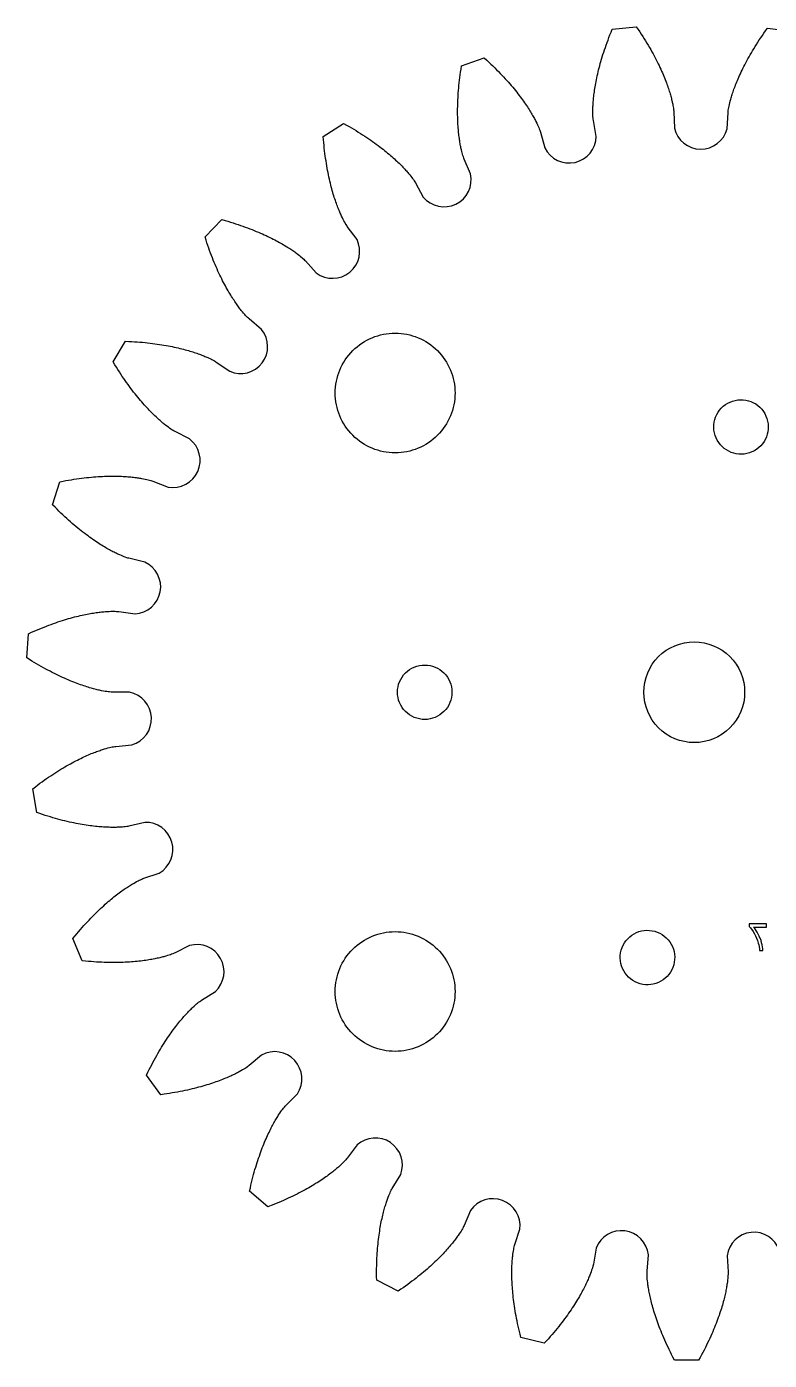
# Model space of a CAD drawing. Extents: x 2 to 138, y 2 to 138.
# Drawn here: x 1.5 to 38.7, y 71.6 to 138.4 of the extents above; entities that cross this region are included whole.
import ezdxf

# ---------------------------------------------------------------- set-up
doc = ezdxf.new("R2010")
doc.units = 0
doc.layers.add('1', color=18, linetype='CONTINUOUS')
doc.layers.add('NOTES', color=1, linetype='CONTINUOUS')

msp = doc.modelspace()

# ---------------------------------------------------------------- linework, layer by layer
at = {"layer": '1'}
msp.add_lwpolyline([(39.253, 77.1, 0.785399), (36.629, 76.824), (36.677, 76.01), (36.678, 75.955), (36.677, 75.899), (36.673, 75.822), (36.669, 75.761), (36.664, 75.69), (36.656, 75.61), (36.645, 75.522), (36.632, 75.426), (36.625, 75.374), (36.616, 75.321), (36.607, 75.265), (36.597, 75.207), (36.586, 75.147), (36.574, 75.085), (36.561, 75.021), (36.547, 74.955), (36.532, 74.887), (36.516, 74.816), (36.499, 74.744), (36.48, 74.67), (36.461, 74.594), (36.44, 74.516), (36.418, 74.436), (36.394, 74.353), (36.37, 74.269), (36.344, 74.184), (36.316, 74.096), (36.287, 74.006), (36.257, 73.915), (36.225, 73.821), (36.191, 73.726), (36.156, 73.629), (36.119, 73.531), (36.081, 73.43), (36.041, 73.328), (35.999, 73.224), (35.956, 73.119), (35.91, 73.012), (35.863, 72.903), (35.814, 72.793), (35.763, 72.681), (35.711, 72.567), (35.656, 72.452), (35.599, 72.335), (35.541, 72.217), (35.48, 72.098), (35.417, 71.977), (35.352, 71.854), (35.285, 71.73), (35.203, 71.582), (33.995, 71.595), (33.915, 71.746), (33.851, 71.872), (33.789, 71.995), (33.729, 72.118), (33.671, 72.239), (33.616, 72.358), (33.562, 72.476), (33.51, 72.592), (33.459, 72.707), (33.411, 72.82), (33.365, 72.932), (33.32, 73.042), (33.277, 73.15), (33.236, 73.256), (33.197, 73.361), (33.159, 73.464), (33.123, 73.565), (33.089, 73.665), (33.056, 73.763), (33.025, 73.858), (32.995, 73.952), (32.966, 74.045), (32.939, 74.135), (32.914, 74.223), (32.89, 74.31), (32.867, 74.394), (32.846, 74.477), (32.825, 74.557), (32.806, 74.636), (32.788, 74.713), (32.772, 74.787), (32.756, 74.86), (32.742, 74.93), (32.728, 74.999), (32.716, 75.065), (32.704, 75.13), (32.694, 75.192), (32.684, 75.252), (32.675, 75.31), (32.667, 75.366), (32.66, 75.42), (32.654, 75.472), (32.643, 75.569), (32.635, 75.657), (32.629, 75.736), (32.625, 75.807), (32.622, 75.869), (32.621, 75.946), (32.621, 76.002), (32.623, 76.056), (32.689, 76.87, 0.785398), (30.073, 77.206), (29.931, 76.403), (29.919, 76.349), (29.905, 76.295), (29.885, 76.221), (29.866, 76.162), (29.845, 76.094), (29.819, 76.019), (29.788, 75.936), (29.753, 75.845), (29.734, 75.796), (29.713, 75.746), (29.692, 75.694), (29.668, 75.64), (29.644, 75.584), (29.618, 75.527), (29.59, 75.467), (29.562, 75.406), (29.531, 75.343), (29.499, 75.279), (29.466, 75.212), (29.431, 75.144), (29.394, 75.075), (29.356, 75.003), (29.316, 74.931), (29.274, 74.856), (29.231, 74.78), (29.186, 74.703), (29.139, 74.623), (29.09, 74.543), (29.039, 74.461), (28.987, 74.378), (28.932, 74.293), (28.875, 74.207), (28.817, 74.119), (28.756, 74.03), (28.694, 73.94), (28.629, 73.849), (28.563, 73.756), (28.494, 73.662), (28.423, 73.567), (28.35, 73.471), (28.275, 73.374), (28.197, 73.275), (28.117, 73.176), (28.035, 73.076), (27.951, 72.974), (27.864, 72.872), (27.775, 72.769), (27.684, 72.665), (27.59, 72.56), (27.476, 72.434), (26.303, 72.726), (26.261, 72.891), (26.228, 73.028), (26.196, 73.162), (26.166, 73.295), (26.137, 73.426), (26.11, 73.555), (26.085, 73.683), (26.061, 73.808), (26.039, 73.931), (26.018, 74.052), (25.999, 74.171), (25.98, 74.289), (25.964, 74.404), (25.948, 74.517), (25.934, 74.628), (25.921, 74.737), (25.91, 74.844), (25.899, 74.948), (25.89, 75.051), (25.881, 75.151), (25.874, 75.25), (25.867, 75.346), (25.862, 75.44), (25.858, 75.532), (25.854, 75.622), (25.851, 75.709), (25.85, 75.794), (25.848, 75.878), (25.848, 75.958), (25.848, 76.037), (25.849, 76.114), (25.851, 76.188), (25.853, 76.26), (25.856, 76.33), (25.859, 76.397), (25.863, 76.462), (25.867, 76.525), (25.871, 76.586), (25.876, 76.645), (25.881, 76.701), (25.887, 76.755), (25.893, 76.807), (25.904, 76.904), (25.917, 76.991), (25.929, 77.07), (25.941, 77.14), (25.953, 77.201), (25.969, 77.276), (25.983, 77.331), (25.997, 77.383), (26.249, 78.159, 0.785398), (23.781, 79.09), (23.458, 78.34), (23.434, 78.292), (23.408, 78.241), (23.371, 78.175), (23.339, 78.121), (23.303, 78.061), (23.26, 77.993), (23.211, 77.919), (23.156, 77.839), (23.126, 77.796), (23.095, 77.752), (23.061, 77.706), (23.026, 77.659), (22.99, 77.61), (22.951, 77.56), (22.911, 77.509), (22.869, 77.456), (22.825, 77.402), (22.779, 77.346), (22.731, 77.289), (22.681, 77.231), (22.629, 77.172), (22.576, 77.112), (22.52, 77.05), (22.462, 76.987), (22.402, 76.923), (22.341, 76.858), (22.277, 76.792), (22.21, 76.725), (22.142, 76.657), (22.072, 76.588), (21.999, 76.518), (21.924, 76.447), (21.847, 76.375), (21.768, 76.303), (21.686, 76.23), (21.602, 76.156), (21.516, 76.081), (21.427, 76.005), (21.336, 75.929), (21.243, 75.853), (21.147, 75.775), (21.049, 75.698), (20.949, 75.619), (20.846, 75.541), (20.74, 75.461), (20.632, 75.382), (20.522, 75.302), (20.409, 75.221), (20.294, 75.141), (20.153, 75.045), (19.08, 75.6), (19.077, 75.77), (19.076, 75.911), (19.076, 76.049), (19.077, 76.185), (19.08, 76.319), (19.083, 76.451), (19.088, 76.581), (19.094, 76.708), (19.101, 76.833), (19.108, 76.956), (19.117, 77.076), (19.126, 77.195), (19.136, 77.31), (19.148, 77.424), (19.159, 77.535), (19.172, 77.644), (19.185, 77.751), (19.199, 77.855), (19.213, 77.957), (19.229, 78.057), (19.244, 78.155), (19.26, 78.25), (19.277, 78.342), (19.293, 78.433), (19.311, 78.521), (19.328, 78.607), (19.346, 78.69), (19.364, 78.771), (19.382, 78.85), (19.401, 78.926), (19.419, 79.001), (19.438, 79.072), (19.457, 79.142), (19.476, 79.209), (19.494, 79.274), (19.513, 79.337), (19.532, 79.397), (19.55, 79.455), (19.568, 79.511), (19.586, 79.565), (19.604, 79.616), (19.621, 79.665), (19.655, 79.757), (19.687, 79.839), (19.718, 79.913), (19.746, 79.978), (19.771, 80.035), (19.804, 80.104), (19.83, 80.154), (19.856, 80.201), (20.28, 80.898, 0.785399), (18.093, 82.373), (17.606, 81.719), (17.572, 81.677), (17.535, 81.634), (17.483, 81.578), (17.44, 81.533), (17.39, 81.482), (17.333, 81.427), (17.269, 81.366), (17.197, 81.3), (17.158, 81.266), (17.117, 81.23), (17.074, 81.193), (17.029, 81.155), (16.982, 81.117), (16.933, 81.077), (16.882, 81.036), (16.829, 80.994), (16.773, 80.952), (16.716, 80.908), (16.656, 80.864), (16.594, 80.819), (16.53, 80.773), (16.464, 80.727), (16.396, 80.68), (16.325, 80.632), (16.252, 80.583), (16.177, 80.534), (16.099, 80.485), (16.02, 80.435), (15.938, 80.384), (15.853, 80.333), (15.766, 80.282), (15.677, 80.23), (15.586, 80.178), (15.492, 80.126), (15.395, 80.074), (15.297, 80.021), (15.195, 79.968), (15.092, 79.915), (14.986, 79.862), (14.877, 79.809), (14.766, 79.756), (14.653, 79.703), (14.537, 79.65), (14.419, 79.597), (14.298, 79.544), (14.174, 79.492), (14.049, 79.439), (13.92, 79.387), (13.789, 79.335), (13.63, 79.274), (12.714, 80.062), (12.75, 80.228), (12.782, 80.365), (12.814, 80.5), (12.846, 80.632), (12.88, 80.762), (12.914, 80.889), (12.948, 81.014), (12.983, 81.137), (13.018, 81.257), (13.054, 81.375), (13.09, 81.49), (13.127, 81.603), (13.164, 81.713), (13.201, 81.821), (13.238, 81.927), (13.275, 82.03), (13.313, 82.131), (13.35, 82.229), (13.388, 82.325), (13.425, 82.419), (13.463, 82.51), (13.5, 82.599), (13.538, 82.685), (13.575, 82.769), (13.612, 82.851), (13.649, 82.93), (13.686, 83.007), (13.722, 83.082), (13.758, 83.155), (13.794, 83.225), (13.829, 83.293), (13.863, 83.358), (13.898, 83.422), (13.931, 83.483), (13.965, 83.542), (13.997, 83.598), (14.029, 83.653), (14.061, 83.705), (14.091, 83.755), (14.121, 83.803), (14.15, 83.849), (14.178, 83.893), (14.232, 83.974), (14.283, 84.047), (14.329, 84.112), (14.372, 84.169), (14.41, 84.218), (14.458, 84.277), (14.494, 84.32), (14.531, 84.36), (15.104, 84.941, 0.785398), (13.316, 86.881), (12.691, 86.356), (12.648, 86.323), (12.602, 86.29), (12.539, 86.247), (12.487, 86.213), (12.427, 86.176), (12.358, 86.134), (12.281, 86.09), (12.196, 86.043), (12.15, 86.018), (12.102, 85.993), (12.052, 85.967), (12, 85.941), (11.945, 85.914), (11.888, 85.886), (11.829, 85.858), (11.767, 85.83), (11.704, 85.801), (11.638, 85.772), (11.57, 85.743), (11.499, 85.714), (11.426, 85.684), (11.351, 85.654), (11.274, 85.624), (11.194, 85.593), (11.112, 85.563), (11.027, 85.533), (10.94, 85.502), (10.851, 85.472), (10.76, 85.442), (10.666, 85.412), (10.569, 85.382), (10.471, 85.352), (10.37, 85.323), (10.266, 85.294), (10.16, 85.265), (10.052, 85.236), (9.942, 85.208), (9.829, 85.181), (9.713, 85.153), (9.595, 85.127), (9.475, 85.101), (9.353, 85.075), (9.228, 85.05), (9.1, 85.026), (8.97, 85.003), (8.838, 84.98), (8.704, 84.958), (8.567, 84.937), (8.428, 84.917), (8.259, 84.894), (7.549, 85.871), (7.622, 86.025), (7.684, 86.151), (7.747, 86.275), (7.809, 86.396), (7.872, 86.515), (7.934, 86.631), (7.996, 86.745), (8.059, 86.856), (8.121, 86.965), (8.183, 87.071), (8.244, 87.175), (8.306, 87.276), (8.367, 87.375), (8.428, 87.472), (8.488, 87.566), (8.549, 87.657), (8.608, 87.747), (8.667, 87.834), (8.726, 87.919), (8.784, 88.001), (8.842, 88.081), (8.899, 88.159), (8.955, 88.234), (9.011, 88.307), (9.066, 88.378), (9.12, 88.447), (9.173, 88.514), (9.226, 88.578), (9.278, 88.64), (9.329, 88.7), (9.378, 88.758), (9.427, 88.814), (9.475, 88.868), (9.522, 88.92), (9.568, 88.969), (9.613, 89.017), (9.657, 89.062), (9.699, 89.106), (9.74, 89.148), (9.781, 89.188), (9.819, 89.226), (9.857, 89.262), (9.928, 89.328), (9.994, 89.387), (10.054, 89.44), (10.109, 89.485), (10.157, 89.525), (10.217, 89.571), (10.263, 89.605), (10.308, 89.635), (11, 90.068, 0.785398), (9.707, 92.368), (8.978, 92.002), (8.928, 91.979), (8.876, 91.958), (8.805, 91.93), (8.746, 91.91), (8.679, 91.887), (8.603, 91.863), (8.518, 91.837), (8.424, 91.811), (8.374, 91.798), (8.321, 91.784), (8.266, 91.77), (8.209, 91.757), (8.15, 91.743), (8.088, 91.73), (8.024, 91.716), (7.958, 91.703), (7.889, 91.69), (7.819, 91.676), (7.745, 91.664), (7.67, 91.651), (7.592, 91.639), (7.512, 91.627), (7.43, 91.616), (7.345, 91.605), (7.258, 91.594), (7.169, 91.584), (7.078, 91.575), (6.984, 91.566), (6.888, 91.558), (6.79, 91.55), (6.689, 91.543), (6.586, 91.537), (6.481, 91.532), (6.374, 91.527), (6.264, 91.523), (6.152, 91.521), (6.038, 91.519), (5.922, 91.518), (5.803, 91.518), (5.682, 91.519), (5.559, 91.522), (5.434, 91.525), (5.307, 91.53), (5.177, 91.536), (5.045, 91.543), (4.912, 91.551), (4.776, 91.561), (4.638, 91.572), (4.497, 91.584), (4.328, 91.601), (3.862, 92.716), (3.969, 92.848), (4.059, 92.957), (4.148, 93.063), (4.237, 93.166), (4.325, 93.267), (4.412, 93.366), (4.499, 93.462), (4.586, 93.556), (4.671, 93.648), (4.756, 93.737), (4.84, 93.824), (4.923, 93.908), (5.005, 93.99), (5.087, 94.07), (5.168, 94.148), (5.247, 94.223), (5.326, 94.296), (5.404, 94.367), (5.48, 94.436), (5.556, 94.503), (5.63, 94.568), (5.704, 94.63), (5.776, 94.691), (5.847, 94.749), (5.917, 94.805), (5.985, 94.86), (6.053, 94.912), (6.119, 94.963), (6.183, 95.011), (6.247, 95.058), (6.309, 95.103), (6.369, 95.146), (6.428, 95.187), (6.486, 95.227), (6.542, 95.264), (6.596, 95.3), (6.649, 95.335), (6.701, 95.367), (6.751, 95.399), (6.799, 95.428), (6.846, 95.456), (6.89, 95.482), (6.975, 95.531), (7.053, 95.573), (7.124, 95.61), (7.187, 95.642), (7.243, 95.669), (7.312, 95.701), (7.364, 95.723), (7.415, 95.742), (8.188, 96.003, 0.785398), (7.461, 98.539), (6.667, 98.351), (6.613, 98.341), (6.558, 98.332), (6.482, 98.322), (6.42, 98.315), (6.35, 98.308), (6.27, 98.302), (6.181, 98.297), (6.084, 98.293), (6.032, 98.292), (5.978, 98.291), (5.921, 98.29), (5.862, 98.29), (5.801, 98.291), (5.738, 98.292), (5.673, 98.293), (5.605, 98.296), (5.536, 98.299), (5.464, 98.302), (5.39, 98.307), (5.313, 98.312), (5.235, 98.318), (5.154, 98.325), (5.072, 98.333), (4.987, 98.342), (4.9, 98.351), (4.811, 98.362), (4.719, 98.374), (4.626, 98.387), (4.531, 98.401), (4.433, 98.416), (4.334, 98.433), (4.232, 98.451), (4.129, 98.47), (4.023, 98.49), (3.916, 98.512), (3.806, 98.535), (3.695, 98.559), (3.581, 98.585), (3.466, 98.613), (3.349, 98.642), (3.23, 98.673), (3.109, 98.705), (2.986, 98.739), (2.861, 98.774), (2.735, 98.812), (2.606, 98.851), (2.476, 98.891), (2.344, 98.934), (2.211, 98.978), (2.05, 99.034), (1.854, 100.226), (1.989, 100.33), (2.101, 100.415), (2.212, 100.498), (2.322, 100.578), (2.431, 100.656), (2.539, 100.732), (2.646, 100.805), (2.751, 100.877), (2.856, 100.946), (2.959, 101.013), (3.06, 101.078), (3.161, 101.141), (3.26, 101.202), (3.358, 101.261), (3.454, 101.318), (3.549, 101.373), (3.642, 101.426), (3.734, 101.477), (3.825, 101.527), (3.914, 101.574), (4.001, 101.62), (4.087, 101.664), (4.171, 101.706), (4.254, 101.747), (4.335, 101.785), (4.414, 101.822), (4.492, 101.858), (4.568, 101.892), (4.642, 101.924), (4.714, 101.955), (4.785, 101.985), (4.854, 102.012), (4.921, 102.039), (4.986, 102.064), (5.049, 102.088), (5.11, 102.11), (5.17, 102.132), (5.227, 102.151), (5.283, 102.17), (5.337, 102.188), (5.389, 102.204), (5.438, 102.219), (5.532, 102.247), (5.617, 102.27), (5.695, 102.29), (5.764, 102.307), (5.824, 102.32), (5.899, 102.335), (5.955, 102.344), (6.009, 102.351), (6.821, 102.427, 0.785399), (6.698, 105.063), (5.882, 105.063), (5.828, 105.065), (5.772, 105.069), (5.696, 105.077), (5.634, 105.084), (5.564, 105.094), (5.485, 105.107), (5.398, 105.122), (5.302, 105.141), (5.251, 105.151), (5.198, 105.163), (5.143, 105.175), (5.086, 105.189), (5.026, 105.203), (4.965, 105.219), (4.902, 105.236), (4.837, 105.253), (4.77, 105.272), (4.7, 105.292), (4.629, 105.314), (4.556, 105.336), (4.481, 105.36), (4.405, 105.386), (4.326, 105.413), (4.245, 105.441), (4.163, 105.47), (4.079, 105.501), (3.993, 105.534), (3.905, 105.568), (3.815, 105.604), (3.724, 105.641), (3.631, 105.68), (3.536, 105.721), (3.44, 105.763), (3.342, 105.807), (3.242, 105.853), (3.141, 105.901), (3.038, 105.951), (2.934, 106.002), (2.828, 106.055), (2.721, 106.111), (2.612, 106.168), (2.502, 106.227), (2.39, 106.289), (2.277, 106.352), (2.162, 106.417), (2.046, 106.485), (1.929, 106.555), (1.811, 106.626), (1.691, 106.701), (1.547, 106.792), (1.632, 107.997), (1.787, 108.067), (1.915, 108.124), (2.043, 108.178), (2.168, 108.231), (2.292, 108.282), (2.415, 108.331), (2.536, 108.378), (2.655, 108.423), (2.772, 108.466), (2.888, 108.508), (3.002, 108.548), (3.114, 108.586), (3.225, 108.623), (3.334, 108.657), (3.44, 108.691), (3.546, 108.722), (3.649, 108.752), (3.75, 108.781), (3.849, 108.808), (3.947, 108.834), (4.043, 108.858), (4.136, 108.881), (4.228, 108.903), (4.318, 108.923), (4.405, 108.942), (4.491, 108.96), (4.575, 108.976), (4.656, 108.992), (4.736, 109.006), (4.813, 109.02), (4.889, 109.032), (4.962, 109.043), (5.034, 109.054), (5.103, 109.063), (5.17, 109.072), (5.235, 109.079), (5.298, 109.086), (5.358, 109.092), (5.417, 109.098), (5.473, 109.102), (5.527, 109.107), (5.579, 109.11), (5.676, 109.115), (5.765, 109.118), (5.845, 109.12), (5.916, 109.12), (5.978, 109.119), (6.054, 109.116), (6.111, 109.112), (6.165, 109.107), (6.973, 108.993, 0.785398), (7.461, 111.586), (6.667, 111.774), (6.614, 111.789), (6.561, 111.806), (6.488, 111.831), (6.43, 111.852), (6.364, 111.878), (6.29, 111.909), (6.209, 111.944), (6.12, 111.984), (6.073, 112.006), (6.024, 112.029), (5.973, 112.054), (5.921, 112.081), (5.866, 112.108), (5.81, 112.138), (5.753, 112.168), (5.693, 112.201), (5.632, 112.235), (5.57, 112.27), (5.505, 112.307), (5.44, 112.346), (5.372, 112.387), (5.303, 112.429), (5.233, 112.473), (5.161, 112.519), (5.088, 112.567), (5.013, 112.617), (4.937, 112.668), (4.859, 112.722), (4.78, 112.777), (4.7, 112.835), (4.619, 112.894), (4.536, 112.955), (4.452, 113.019), (4.367, 113.085), (4.28, 113.152), (4.193, 113.222), (4.104, 113.294), (4.015, 113.368), (3.924, 113.444), (3.832, 113.523), (3.739, 113.604), (3.646, 113.687), (3.551, 113.772), (3.456, 113.86), (3.359, 113.95), (3.262, 114.043), (3.164, 114.137), (3.066, 114.235), (2.966, 114.334), (2.847, 114.456), (3.207, 115.61), (3.374, 115.642), (3.513, 115.668), (3.649, 115.691), (3.784, 115.714), (3.916, 115.735), (4.047, 115.754), (4.175, 115.772), (4.301, 115.788), (4.426, 115.803), (4.548, 115.817), (4.668, 115.83), (4.786, 115.841), (4.902, 115.851), (5.016, 115.86), (5.127, 115.867), (5.237, 115.874), (5.344, 115.879), (5.449, 115.884), (5.552, 115.887), (5.653, 115.89), (5.752, 115.891), (5.848, 115.892), (5.942, 115.892), (6.034, 115.891), (6.124, 115.889), (6.212, 115.887), (6.297, 115.884), (6.38, 115.88), (6.461, 115.876), (6.539, 115.871), (6.616, 115.866), (6.69, 115.86), (6.761, 115.853), (6.831, 115.847), (6.898, 115.839), (6.963, 115.832), (7.026, 115.824), (7.086, 115.816), (7.144, 115.808), (7.2, 115.799), (7.254, 115.791), (7.305, 115.782), (7.401, 115.765), (7.488, 115.747), (7.566, 115.73), (7.635, 115.714), (7.695, 115.699), (7.769, 115.678), (7.823, 115.662), (7.874, 115.644), (8.634, 115.347, 0.785398), (9.707, 117.758), (8.978, 118.124), (8.93, 118.15), (8.882, 118.179), (8.817, 118.22), (8.766, 118.255), (8.707, 118.295), (8.643, 118.341), (8.571, 118.394), (8.494, 118.454), (8.453, 118.486), (8.411, 118.52), (8.368, 118.556), (8.323, 118.594), (8.276, 118.634), (8.228, 118.675), (8.179, 118.718), (8.129, 118.763), (8.078, 118.81), (8.025, 118.859), (7.971, 118.91), (7.916, 118.964), (7.86, 119.019), (7.802, 119.076), (7.744, 119.135), (7.685, 119.196), (7.624, 119.26), (7.563, 119.325), (7.501, 119.393), (7.438, 119.463), (7.374, 119.535), (7.309, 119.609), (7.243, 119.686), (7.177, 119.765), (7.11, 119.846), (7.042, 119.929), (6.974, 120.015), (6.905, 120.103), (6.835, 120.194), (6.765, 120.286), (6.694, 120.382), (6.623, 120.479), (6.551, 120.579), (6.479, 120.682), (6.407, 120.787), (6.334, 120.894), (6.261, 121.004), (6.188, 121.116), (6.115, 121.231), (6.041, 121.348), (5.968, 121.468), (5.88, 121.614), (6.496, 122.654), (6.666, 122.647), (6.807, 122.64), (6.945, 122.631), (7.081, 122.622), (7.215, 122.612), (7.346, 122.6), (7.475, 122.588), (7.602, 122.575), (7.726, 122.561), (7.848, 122.546), (7.968, 122.531), (8.086, 122.515), (8.201, 122.498), (8.314, 122.48), (8.424, 122.462), (8.532, 122.443), (8.638, 122.423), (8.741, 122.403), (8.842, 122.383), (8.941, 122.362), (9.037, 122.341), (9.131, 122.32), (9.223, 122.298), (9.312, 122.276), (9.399, 122.253), (9.484, 122.231), (9.566, 122.208), (9.646, 122.185), (9.723, 122.162), (9.799, 122.14), (9.872, 122.117), (9.942, 122.094), (10.011, 122.071), (10.077, 122.049), (10.14, 122.026), (10.202, 122.004), (10.261, 121.982), (10.318, 121.96), (10.373, 121.939), (10.425, 121.918), (10.475, 121.897), (10.523, 121.877), (10.613, 121.837), (10.693, 121.8), (10.765, 121.766), (10.828, 121.734), (10.883, 121.705), (10.95, 121.668), (10.999, 121.64), (11.045, 121.611), (11.716, 121.147, 0.785398), (13.316, 123.245), (12.691, 123.769), (12.651, 123.806), (12.61, 123.845), (12.557, 123.9), (12.515, 123.945), (12.467, 123.998), (12.415, 124.058), (12.358, 124.126), (12.297, 124.202), (12.264, 124.243), (12.231, 124.286), (12.197, 124.331), (12.162, 124.378), (12.126, 124.427), (12.089, 124.478), (12.051, 124.532), (12.013, 124.587), (11.973, 124.645), (11.933, 124.705), (11.893, 124.767), (11.851, 124.831), (11.809, 124.898), (11.767, 124.967), (11.724, 125.038), (11.68, 125.111), (11.636, 125.187), (11.591, 125.265), (11.546, 125.345), (11.501, 125.427), (11.455, 125.512), (11.409, 125.6), (11.363, 125.689), (11.317, 125.781), (11.27, 125.876), (11.224, 125.973), (11.177, 126.072), (11.13, 126.173), (11.083, 126.277), (11.036, 126.384), (10.989, 126.493), (10.943, 126.604), (10.896, 126.718), (10.85, 126.834), (10.804, 126.953), (10.758, 127.074), (10.712, 127.198), (10.667, 127.324), (10.622, 127.453), (10.577, 127.584), (10.533, 127.718), (10.481, 127.88), (11.321, 128.749), (11.485, 128.703), (11.62, 128.664), (11.752, 128.624), (11.883, 128.584), (12.01, 128.543), (12.136, 128.502), (12.258, 128.46), (12.379, 128.418), (12.497, 128.376), (12.612, 128.333), (12.725, 128.29), (12.835, 128.247), (12.943, 128.204), (13.049, 128.161), (13.152, 128.118), (13.253, 128.075), (13.352, 128.031), (13.448, 127.988), (13.541, 127.945), (13.632, 127.902), (13.721, 127.859), (13.808, 127.817), (13.892, 127.774), (13.974, 127.732), (14.053, 127.69), (14.13, 127.649), (14.205, 127.608), (14.277, 127.567), (14.348, 127.527), (14.416, 127.488), (14.481, 127.448), (14.545, 127.41), (14.606, 127.372), (14.665, 127.335), (14.722, 127.298), (14.777, 127.262), (14.829, 127.227), (14.88, 127.193), (14.928, 127.16), (14.974, 127.127), (15.018, 127.095), (15.06, 127.065), (15.138, 127.006), (15.208, 126.951), (15.27, 126.901), (15.324, 126.856), (15.371, 126.815), (15.428, 126.763), (15.469, 126.724), (15.507, 126.686), (16.053, 126.079, 0.785398), (18.093, 127.752), (17.606, 128.406), (17.575, 128.451), (17.545, 128.499), (17.506, 128.564), (17.475, 128.618), (17.441, 128.681), (17.404, 128.751), (17.364, 128.83), (17.322, 128.918), (17.3, 128.966), (17.278, 129.015), (17.255, 129.067), (17.231, 129.121), (17.208, 129.177), (17.184, 129.235), (17.159, 129.296), (17.134, 129.359), (17.11, 129.424), (17.084, 129.491), (17.059, 129.561), (17.034, 129.633), (17.008, 129.708), (16.983, 129.785), (16.957, 129.864), (16.932, 129.945), (16.906, 130.029), (16.881, 130.115), (16.855, 130.203), (16.83, 130.294), (16.806, 130.387), (16.781, 130.483), (16.757, 130.581), (16.733, 130.681), (16.709, 130.784), (16.686, 130.889), (16.664, 130.996), (16.641, 131.106), (16.62, 131.218), (16.599, 131.332), (16.578, 131.449), (16.559, 131.568), (16.54, 131.69), (16.521, 131.813), (16.504, 131.94), (16.487, 132.068), (16.471, 132.199), (16.456, 132.332), (16.442, 132.468), (16.429, 132.606), (16.417, 132.746), (16.404, 132.916), (17.421, 133.568), (17.57, 133.486), (17.692, 133.416), (17.812, 133.347), (17.93, 133.277), (18.045, 133.208), (18.157, 133.139), (18.267, 133.07), (18.374, 133.002), (18.479, 132.933), (18.582, 132.865), (18.682, 132.798), (18.779, 132.73), (18.874, 132.664), (18.967, 132.597), (19.058, 132.531), (19.146, 132.466), (19.232, 132.401), (19.315, 132.337), (19.396, 132.273), (19.475, 132.21), (19.552, 132.148), (19.626, 132.087), (19.698, 132.026), (19.768, 131.966), (19.836, 131.908), (19.901, 131.849), (19.964, 131.792), (20.026, 131.736), (20.085, 131.681), (20.142, 131.627), (20.197, 131.573), (20.25, 131.521), (20.3, 131.47), (20.349, 131.42), (20.396, 131.372), (20.441, 131.324), (20.484, 131.278), (20.525, 131.233), (20.564, 131.189), (20.602, 131.147), (20.637, 131.106), (20.671, 131.066), (20.733, 130.991), (20.789, 130.922), (20.838, 130.859), (20.88, 130.802), (20.916, 130.752), (20.96, 130.689), (20.99, 130.641), (21.018, 130.595), (21.41, 129.879, 0.785398), (23.781, 131.036), (23.458, 131.785), (23.438, 131.835), (23.42, 131.889), (23.397, 131.962), (23.379, 132.021), (23.361, 132.09), (23.341, 132.167), (23.32, 132.253), (23.3, 132.349), (23.289, 132.4), (23.279, 132.453), (23.268, 132.508), (23.258, 132.566), (23.248, 132.626), (23.238, 132.689), (23.228, 132.753), (23.219, 132.82), (23.209, 132.89), (23.201, 132.961), (23.192, 133.035), (23.184, 133.111), (23.176, 133.189), (23.169, 133.27), (23.162, 133.353), (23.156, 133.438), (23.151, 133.525), (23.146, 133.615), (23.142, 133.706), (23.139, 133.801), (23.136, 133.897), (23.134, 133.996), (23.133, 134.096), (23.133, 134.199), (23.134, 134.305), (23.135, 134.412), (23.138, 134.522), (23.142, 134.634), (23.147, 134.748), (23.153, 134.864), (23.16, 134.982), (23.168, 135.103), (23.177, 135.226), (23.188, 135.35), (23.2, 135.477), (23.213, 135.606), (23.228, 135.737), (23.244, 135.87), (23.262, 136.005), (23.281, 136.143), (23.302, 136.282), (23.328, 136.45), (24.468, 136.85), (24.594, 136.735), (24.697, 136.64), (24.798, 136.544), (24.896, 136.45), (24.992, 136.356), (25.085, 136.263), (25.176, 136.171), (25.265, 136.079), (25.351, 135.989), (25.435, 135.899), (25.517, 135.81), (25.597, 135.722), (25.674, 135.635), (25.749, 135.549), (25.822, 135.464), (25.892, 135.38), (25.961, 135.297), (26.027, 135.215), (26.092, 135.135), (26.154, 135.055), (26.214, 134.977), (26.272, 134.9), (26.328, 134.825), (26.382, 134.75), (26.435, 134.677), (26.485, 134.606), (26.534, 134.536), (26.58, 134.467), (26.625, 134.399), (26.668, 134.334), (26.709, 134.269), (26.748, 134.206), (26.786, 134.145), (26.822, 134.085), (26.857, 134.027), (26.889, 133.97), (26.921, 133.915), (26.95, 133.862), (26.978, 133.811), (27.005, 133.761), (27.03, 133.713), (27.054, 133.666), (27.097, 133.579), (27.135, 133.499), (27.168, 133.426), (27.196, 133.361), (27.22, 133.304), (27.247, 133.232), (27.266, 133.179), (27.283, 133.127), (27.499, 132.34, 0.785398), (30.073, 132.919), (29.931, 133.723), (29.924, 133.777), (29.918, 133.833), (29.912, 133.909), (29.909, 133.971), (29.907, 134.042), (29.905, 134.122), (29.905, 134.21), (29.907, 134.308), (29.909, 134.36), (29.911, 134.414), (29.914, 134.471), (29.917, 134.529), (29.921, 134.59), (29.926, 134.653), (29.931, 134.718), (29.937, 134.785), (29.944, 134.855), (29.952, 134.927), (29.961, 135), (29.97, 135.076), (29.981, 135.154), (29.993, 135.234), (30.005, 135.316), (30.019, 135.401), (30.034, 135.487), (30.05, 135.575), (30.067, 135.665), (30.085, 135.758), (30.105, 135.852), (30.126, 135.949), (30.148, 136.047), (30.172, 136.147), (30.197, 136.25), (30.223, 136.354), (30.251, 136.46), (30.281, 136.568), (30.312, 136.678), (30.344, 136.789), (30.378, 136.903), (30.414, 137.018), (30.452, 137.135), (30.491, 137.254), (30.532, 137.375), (30.575, 137.497), (30.619, 137.621), (30.666, 137.747), (30.714, 137.875), (30.764, 138.004), (30.816, 138.135), (30.881, 138.292), (32.082, 138.418), (32.179, 138.278), (32.257, 138.161), (32.333, 138.045), (32.406, 137.93), (32.478, 137.817), (32.547, 137.705), (32.615, 137.594), (32.68, 137.485), (32.743, 137.376), (32.804, 137.27), (32.863, 137.164), (32.92, 137.06), (32.975, 136.958), (33.028, 136.857), (33.08, 136.757), (33.129, 136.659), (33.177, 136.563), (33.222, 136.468), (33.266, 136.375), (33.309, 136.283), (33.349, 136.194), (33.388, 136.105), (33.425, 136.019), (33.461, 135.934), (33.495, 135.851), (33.527, 135.77), (33.558, 135.69), (33.588, 135.612), (33.616, 135.537), (33.642, 135.462), (33.668, 135.39), (33.691, 135.32), (33.714, 135.252), (33.735, 135.185), (33.755, 135.121), (33.774, 135.058), (33.792, 134.997), (33.808, 134.939), (33.824, 134.882), (33.838, 134.827), (33.852, 134.775), (33.864, 134.724), (33.886, 134.629), (33.905, 134.542), (33.92, 134.464), (33.932, 134.394), (33.942, 134.333), (33.952, 134.257), (33.958, 134.201), (33.963, 134.147), (33.991, 133.332, 0.785398), (36.629, 133.301), (36.677, 134.116), (36.682, 134.17), (36.69, 134.226), (36.702, 134.301), (36.713, 134.362), (36.727, 134.432), (36.744, 134.51), (36.764, 134.596), (36.788, 134.69), (36.802, 134.741), (36.817, 134.793), (36.832, 134.847), (36.849, 134.904), (36.867, 134.962), (36.886, 135.022), (36.906, 135.084), (36.928, 135.148), (36.951, 135.214), (36.975, 135.282), (37, 135.352), (37.027, 135.423), (37.055, 135.497), (37.085, 135.572), (37.116, 135.649), (37.149, 135.728), (37.184, 135.808), (37.219, 135.891), (37.257, 135.975), (37.296, 136.06), (37.337, 136.148), (37.38, 136.237), (37.424, 136.327), (37.47, 136.419), (37.518, 136.513), (37.568, 136.608), (37.619, 136.705), (37.673, 136.803), (37.728, 136.903), (37.786, 137.004), (37.845, 137.107), (37.907, 137.211), (37.97, 137.316), (38.036, 137.423), (38.104, 137.531), (38.173, 137.64), (38.245, 137.751), (38.32, 137.862), (38.396, 137.975), (38.475, 138.089), (38.555, 138.204), (38.655, 138.343), (39.853, 138.189)], format="xyb", dxfattribs=at)
at = {"layer": 'NOTES'}
for points in [[(22.124, 122.182, -0.414214), (22.124, 117.939, -0.414214), (17.881, 117.939, -0.414214), (17.881, 122.182, -0.414214)], [(38.673, 118.121, -0.414214), (37.092, 117.013, -0.414214), (35.984, 118.595, -0.414214), (37.566, 119.702, -0.414214)], [(34.985, 107.588, -0.414214), (37.51, 105.063, -0.414214), (34.985, 102.538, -0.414214), (32.46, 105.063, -0.414214)], [(21.485, 106.428, -0.414214), (22.85, 105.063, -0.414214), (21.485, 103.698, -0.414214), (20.12, 105.063, -0.414214)], [(17.881, 92.187, -0.414214), (22.124, 92.187, -0.414214), (22.124, 87.944, -0.414214), (17.881, 87.944, -0.414214)], [(33.985, 91.531, -0.414214), (32.403, 90.423, -0.414214), (31.296, 92.005, -0.414214), (32.877, 93.112, -0.414214)]]:
    msp.add_lwpolyline(points, format="xyb", close=True, dxfattribs=at)
msp.add_lwpolyline([(38.609, 93.292), (38.609, 93.45), (37.744, 93.45), (37.744, 93.322), (37.808, 93.254), (37.934, 93.073), (37.997, 92.96), (38.059, 92.847), (38.156, 92.615), (38.19, 92.496), (38.215, 92.412), (38.246, 92.228), (38.253, 92.128), (38.422, 92.128), (38.42, 92.207), (38.389, 92.398), (38.36, 92.51), (38.33, 92.622), (38.245, 92.837), (38.19, 92.941), (38.134, 93.045), (38.017, 93.22), (37.954, 93.292)], close=True, dxfattribs=at)

doc.saveas('drawing.dxf')
